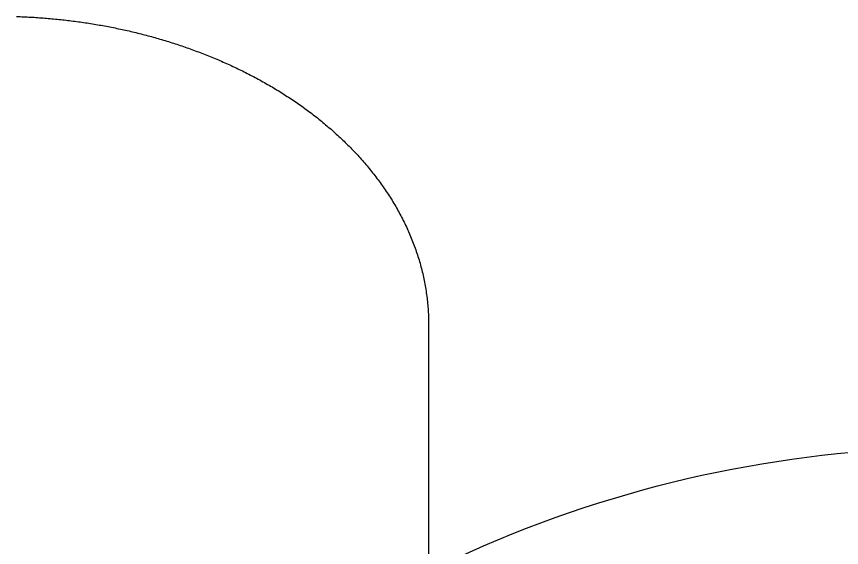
# Model space of a CAD drawing. Header units: millimetres. Extents: x 0 to 3800, y -67 to 2530.
# Drawn here: x 2289.32 to 2330.49, y 912.99 to 939.49 of the extents above; entities that cross this region are included whole.
import ezdxf

# ---------------------------------------------------------------- set-up
doc = ezdxf.new("R2010")
doc.units = ezdxf.units.MM
doc.layers.add('내부선 및 부속', color=4, linetype='Continuous')

msp = doc.modelspace()

# ---------------------------------------------------------------- linework, layer by layer
at = {"layer": '내부선 및 부속', "linetype": 'Continuous'}
msp.add_line((2309.886, 924.112), (2309.886, 900.604), dxfattribs=at)
at = {"layer": '내부선 및 부속', "linetype": 'Continuous', "flags": 128}
msp.add_lwpolyline([(2289.322, 939.494), (2289.41, 939.491), (2289.498, 939.488), (2289.586, 939.484), (2289.675, 939.48), (2289.763, 939.476), (2289.851, 939.472), (2289.939, 939.467), (2290.028, 939.462), (2290.116, 939.457), (2290.204, 939.452), (2290.293, 939.446), (2290.381, 939.44), (2290.469, 939.434), (2290.557, 939.428), (2290.646, 939.421), (2290.734, 939.414), (2290.822, 939.407), (2290.91, 939.4), (2290.999, 939.392), (2291.087, 939.384), (2291.175, 939.376), (2291.263, 939.367), (2291.351, 939.358), (2291.44, 939.349), (2291.528, 939.34), (2291.616, 939.33), (2291.704, 939.321), (2291.792, 939.31), (2291.88, 939.3), (2291.968, 939.29), (2292.056, 939.279), (2292.144, 939.267), (2292.232, 939.256), (2292.32, 939.244), (2292.408, 939.232), (2292.495, 939.22), (2292.583, 939.208), (2292.671, 939.195), (2292.759, 939.182), (2292.846, 939.169), (2292.934, 939.155), (2293.022, 939.141), (2293.109, 939.127), (2293.197, 939.113), (2293.284, 939.098), (2293.372, 939.084), (2293.459, 939.068), (2293.546, 939.053), (2293.634, 939.037), (2293.721, 939.021), (2293.808, 939.005), (2293.895, 938.989), (2293.982, 938.972), (2294.069, 938.955), (2294.156, 938.938), (2294.243, 938.92), (2294.33, 938.902), (2294.417, 938.884), (2294.504, 938.866), (2294.591, 938.847), (2294.677, 938.828), (2294.764, 938.809), (2294.85, 938.789), (2294.937, 938.77), (2295.023, 938.75), (2295.109, 938.729), (2295.196, 938.709), (2295.282, 938.688), (2295.368, 938.667), (2295.454, 938.646), (2295.54, 938.624), (2295.626, 938.602), (2295.712, 938.58), (2295.797, 938.557), (2295.883, 938.535), (2295.968, 938.512), (2296.054, 938.488), (2296.139, 938.465), (2296.225, 938.441), (2296.31, 938.417), (2296.395, 938.392), (2296.48, 938.368), (2296.565, 938.343), (2296.65, 938.317), (2296.735, 938.292), (2296.819, 938.266), (2296.904, 938.24), (2296.989, 938.214), (2297.073, 938.187), (2297.157, 938.16), (2297.242, 938.133), (2297.326, 938.106), (2297.41, 938.078), (2297.494, 938.05), (2297.577, 938.021), (2297.661, 937.993), (2297.745, 937.964), (2297.828, 937.935), (2297.912, 937.905), (2297.995, 937.876), (2297.995, 937.876), (2298.078, 937.846), (2298.161, 937.815), (2298.244, 937.785), (2298.327, 937.754), (2298.41, 937.723), (2298.493, 937.692), (2298.575, 937.66), (2298.657, 937.628), (2298.74, 937.596), (2298.822, 937.563), (2298.904, 937.53), (2298.986, 937.497), (2299.068, 937.464), (2299.149, 937.43), (2299.231, 937.396), (2299.312, 937.362), (2299.394, 937.327), (2299.475, 937.292), (2299.556, 937.257), (2299.637, 937.221), (2299.718, 937.186), (2299.798, 937.15), (2299.879, 937.113), (2299.959, 937.077), (2300.04, 937.04), (2300.12, 937.002), (2300.2, 936.965), (2300.279, 936.927), (2300.359, 936.889), (2300.439, 936.85), (2300.518, 936.812), (2300.597, 936.773), (2300.677, 936.733), (2300.756, 936.694), (2300.834, 936.654), (2300.913, 936.614), (2300.992, 936.573), (2301.07, 936.532), (2301.148, 936.491), (2301.227, 936.45), (2301.304, 936.408), (2301.382, 936.366), (2301.46, 936.324), (2301.537, 936.281), (2301.615, 936.238), (2301.692, 936.195), (2301.769, 936.151), (2301.845, 936.107), (2301.922, 936.063), (2301.998, 936.019), (2302.075, 935.974), (2302.151, 935.929), (2302.226, 935.883), (2302.302, 935.837), (2302.378, 935.791), (2302.453, 935.745), (2302.528, 935.698), (2302.603, 935.651), (2302.678, 935.604), (2302.752, 935.556), (2302.826, 935.508), (2302.9, 935.46), (2302.974, 935.412), (2303.048, 935.363), (2303.121, 935.313), (2303.195, 935.264), (2303.268, 935.214), (2303.34, 935.164), (2303.413, 935.113), (2303.485, 935.062), (2303.557, 935.011), (2303.629, 934.96), (2303.701, 934.908), (2303.772, 934.856), (2303.844, 934.803), (2303.915, 934.751), (2303.985, 934.697), (2304.056, 934.644), (2304.126, 934.59), (2304.196, 934.536), (2304.266, 934.482), (2304.335, 934.427), (2304.404, 934.372), (2304.473, 934.316), (2304.542, 934.261), (2304.61, 934.205), (2304.678, 934.148), (2304.746, 934.092), (2304.814, 934.035), (2304.881, 933.977), (2304.948, 933.919), (2305.015, 933.861), (2305.081, 933.803), (2305.148, 933.744), (2305.213, 933.685), (2305.279, 933.626), (2305.344, 933.566), (2305.409, 933.506), (2305.474, 933.446), (2305.538, 933.385), (2305.538, 933.385), (2305.602, 933.324), (2305.666, 933.263), (2305.729, 933.201), (2305.793, 933.139), (2305.855, 933.077), (2305.918, 933.014), (2305.98, 932.951), (2306.042, 932.888), (2306.103, 932.824), (2306.164, 932.76), (2306.225, 932.696), (2306.285, 932.631), (2306.345, 932.566), (2306.405, 932.501), (2306.464, 932.436), (2306.523, 932.37), (2306.582, 932.303), (2306.64, 932.237), (2306.698, 932.17), (2306.756, 932.103), (2306.813, 932.035), (2306.87, 931.967), (2306.926, 931.899), (2306.982, 931.83), (2307.038, 931.761), (2307.093, 931.692), (2307.147, 931.623), (2307.202, 931.553), (2307.256, 931.483), (2307.309, 931.412), (2307.362, 931.341), (2307.415, 931.27), (2307.467, 931.199), (2307.519, 931.127), (2307.57, 931.055), (2307.621, 930.983), (2307.672, 930.91), (2307.722, 930.837), (2307.771, 930.764), (2307.82, 930.69), (2307.869, 930.616), (2307.917, 930.542), (2307.965, 930.467), (2308.012, 930.393), (2308.059, 930.317), (2308.105, 930.242), (2308.151, 930.166), (2308.196, 930.09), (2308.241, 930.014), (2308.285, 929.937), (2308.328, 929.86), (2308.372, 929.783), (2308.414, 929.705), (2308.456, 929.628), (2308.498, 929.549), (2308.539, 929.471), (2308.579, 929.392), (2308.619, 929.313), (2308.659, 929.234), (2308.698, 929.155), (2308.736, 929.075), (2308.774, 928.995), (2308.811, 928.914), (2308.848, 928.834), (2308.884, 928.753), (2308.919, 928.672), (2308.954, 928.59), (2308.988, 928.509), (2309.022, 928.427), (2309.055, 928.345), (2309.088, 928.263), (2309.12, 928.18), (2309.151, 928.097), (2309.182, 928.014), (2309.212, 927.931), (2309.242, 927.848), (2309.271, 927.764), (2309.299, 927.68), (2309.326, 927.596), (2309.354, 927.512), (2309.38, 927.427), (2309.406, 927.342), (2309.431, 927.257), (2309.455, 927.172), (2309.479, 927.087), (2309.502, 927.001), (2309.525, 926.916), (2309.547, 926.83), (2309.568, 926.744), (2309.589, 926.657), (2309.609, 926.571), (2309.628, 926.484), (2309.646, 926.398), (2309.664, 926.311), (2309.681, 926.224), (2309.698, 926.137), (2309.714, 926.05), (2309.729, 925.962), (2309.743, 925.875), (2309.757, 925.787), (2309.757, 925.787), (2309.77, 925.7), (2309.783, 925.612), (2309.795, 925.524), (2309.806, 925.436), (2309.816, 925.348), (2309.826, 925.26), (2309.835, 925.172), (2309.843, 925.084), (2309.85, 924.996), (2309.857, 924.907), (2309.863, 924.819), (2309.869, 924.731), (2309.874, 924.642), (2309.877, 924.554), (2309.881, 924.466), (2309.883, 924.377), (2309.885, 924.289), (2309.886, 924.201), (2309.887, 924.112), (2309.887, 924.112)], dxfattribs=at)
msp.add_lwpolyline([(2310.52, 912.109, -0.207521), (2357.938, 913.923)], format="xyb", dxfattribs=at)

doc.saveas('drawing.dxf')
